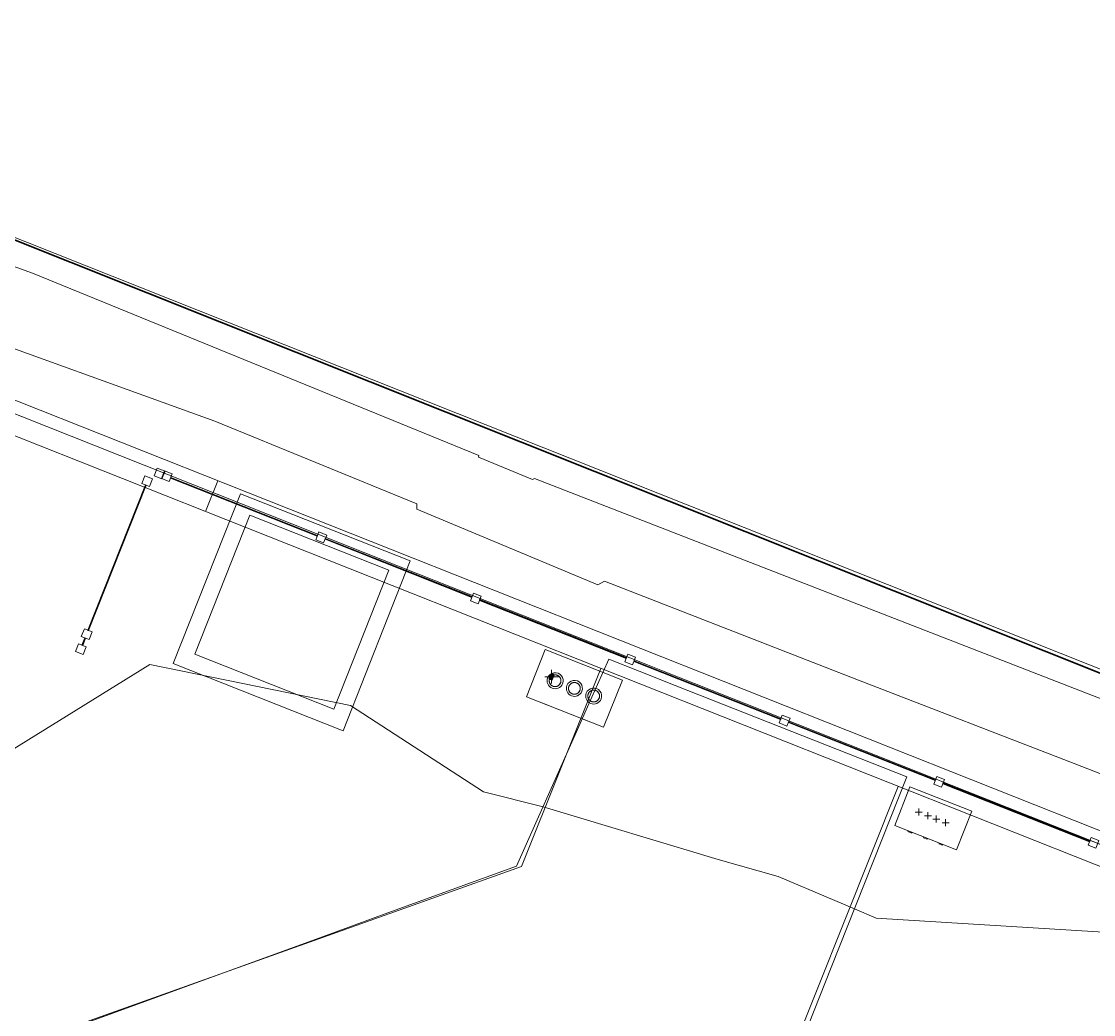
# Model space of a CAD drawing. Header units: metres. Extents: x -207 to 246, y -187 to 169.
# Drawn here: x -11.47 to -5.02, y 0.07 to 6.05 of the extents above; entities that cross this region are included whole.
import ezdxf

# ---------------------------------------------------------------- set-up
doc = ezdxf.new("R2010")
doc.units = ezdxf.units.M
for name, color, linetype, lineweight in [('A-GLAZ-CWMG', 7, 'Continuous', 9), ('C-TOPO', 7, 'Continuous', 9), ('C-TOPO-MAJR', 7, 'Continuous', 35), ('C-TOPO-MINR', 7, 'Continuous', 9), ('CERCO INTERIOR', 7, 'Continuous', 9), ('E-ELEC-EQPM', 7, 'Continuous', 9), ('E-POWR-CNTR', 7, 'Continuous', 9), ('P-SANR-FIXT', 7, 'Continuous', 9), ('solera', 7, 'Continuous', 35), ('VEREDAS', 7, 'Continuous', 9)]:
    doc.layers.add(name, color=color, linetype=linetype, lineweight=lineweight)
doc.layers.add('E-POWR-DROP', color=7, linetype='Continuous', lineweight=9, true_color=0x007f00)
doc.layers.add('PR10-ARQ-PL-001-Emplazamiento-C-1_dwg', color=7, linetype='Continuous', lineweight=9, true_color=0x767676)

# ---------------------------------------------------------------- blocks, each defined once
blk = doc.blocks.new('Circular Mullion - 5mm-2127248-PLANTA SUPERFICIES')
at = {"layer": 'A-GLAZ-CWMG'}
for p, q in [((-107.6478, -45.3968), (-107.9974, -46.2801)), ((-107.6455, -45.3977), (-107.9951, -46.281)), ((-107.9951, -46.281), (-107.6455, -45.3977)), ((-107.9927, -46.2819), (-107.6432, -45.3986)), ((-107.6455, -45.3977), (-107.6478, -45.3968)), ((-107.6432, -45.3986), (-107.6455, -45.3977)), ((-107.9974, -46.2801), (-107.9951, -46.281)), ((-107.9951, -46.281), (-107.9927, -46.2819))]:
    blk.add_line(p, q, dxfattribs=at)
blk = doc.blocks.new('Rectangular Mullion - 50 x 50 mm-2128568-PLANTA SUPERFICIES')
at = {"layer": 'A-GLAZ-CWMG'}
for p, q in [((0.025, 0.025), (-0.025, 0.025)), ((-0.025, 0.025), (-0.025, -0.025)), ((0.025, -0.025), (0.025, 0.025)), ((-0.025, -0.025), (0.025, -0.025))]:
    blk.add_line(p, q, dxfattribs=at)
blk = doc.blocks.new('Rectangular Mullion - 50 x 50 mm-2128569-PLANTA SUPERFICIES')
at = {"layer": 'A-GLAZ-CWMG'}
for p, q in [((-0.025, -0.025), (-0.025, 0.025)), ((-0.025, 0.025), (0.025, 0.025)), ((0.025, 0.025), (0.025, -0.025)), ((0.025, -0.025), (-0.025, -0.025))]:
    blk.add_line(p, q, dxfattribs=at)
blk = doc.blocks.new('Quad Corner Mullion - 50x50 mm-2128572-PLANTA SUPERFICIES')
at = {"layer": 'A-GLAZ-CWMG'}
for p, q in [((0.025, 0.025), (-0.025, 0.025)), ((-0.025, 0.025), (-0.025, -0.025)), ((0.025, -0.025), (0.025, 0.025)), ((-0.025, -0.025), (0.025, -0.025))]:
    blk.add_line(p, q, dxfattribs=at)
blk = doc.blocks.new('Quad Corner Mullion - 50x50 mm-2128573-PLANTA SUPERFICIES')
at = {"layer": 'A-GLAZ-CWMG'}
for p, q in [((-0.025, -0.025), (-0.025, 0.025)), ((-0.025, 0.025), (0.025, 0.025)), ((0.025, 0.025), (0.025, -0.025)), ((0.025, -0.025), (-0.025, -0.025))]:
    blk.add_line(p, q, dxfattribs=at)
blk = doc.blocks.new('Quad Corner Mullion - 50x50 mm-2128574-PLANTA SUPERFICIES')
at = {"layer": 'A-GLAZ-CWMG'}
for p, q in [((0.025, 0.025), (-0.025, 0.025)), ((-0.025, 0.025), (-0.025, -0.025)), ((0.025, -0.025), (0.025, 0.025)), ((-0.025, -0.025), (0.025, -0.025))]:
    blk.add_line(p, q, dxfattribs=at)
blk = doc.blocks.new('Quad Corner Mullion - 50x50 mm-2128575-PLANTA SUPERFICIES')
at = {"layer": 'A-GLAZ-CWMG'}
for p, q in [((-0.025, -0.025), (-0.025, 0.025)), ((-0.025, 0.025), (0.025, 0.025)), ((0.025, 0.025), (0.025, -0.025)), ((0.025, -0.025), (-0.025, -0.025))]:
    blk.add_line(p, q, dxfattribs=at)
blk = doc.blocks.new('Circular Mullion - 5mm-2137421-PLANTA SUPERFICIES')
at = {"layer": 'A-GLAZ-CWMG'}
for p, q in [((-71.7438, -63.4451), (-72.4604, -64.0551)), ((-71.7422, -63.447), (-71.7438, -63.4451)), ((-72.4587, -64.057), (-71.7422, -63.447)), ((-71.7422, -63.447), (-72.4587, -64.057)), ((-72.4571, -64.0589), (-71.7406, -63.4489)), ((-71.7406, -63.4489), (-71.7422, -63.447)), ((-72.4604, -64.0551), (-72.4587, -64.057)), ((-72.4587, -64.057), (-72.4571, -64.0589))]:
    blk.add_line(p, q, dxfattribs=at)
blk = doc.blocks.new('Circular Mullion - 5mm-2145052-PLANTA SUPERFICIES')
at = {"layer": 'A-GLAZ-CWMG'}
for p, q in [((-11.0894, 2.3403), (-11.1064, 2.2973)), ((-11.1041, 2.2964), (-11.0871, 2.3394)), ((-11.0871, 2.3394), (-11.1041, 2.2964)), ((-11.1018, 2.2955), (-11.0848, 2.3385)), ((-11.0871, 2.3394), (-11.0894, 2.3403)), ((-11.0848, 2.3385), (-11.0871, 2.3394)), ((-11.1064, 2.2973), (-11.1041, 2.2964)), ((-11.1041, 2.2964), (-11.1018, 2.2955))]:
    blk.add_line(p, q, dxfattribs=at)
blk = doc.blocks.new('M_Tablero con baliza - 300x500x800-2221858-PLANTA SUPERFICIES')
at = {"layer": 'E-ELEC-EQPM'}
for p, q in [((0.25, 0), (-0.25, 0)), ((-0.25, 0), (0.25, 0)), ((-0.25, 0), (-0.25, -0.3058)), ((-0.25, 0), (-0.25, -0.3058)), ((0.25, -0.3058), (0.25, 0)), ((0.25, 0), (0.25, -0.3058)), ((0.25, -0.3058), (-0.25, -0.3058)), ((-0.25, -0.3058), (0.25, -0.3058)), ((0.15, -0.3058), (-0.15, -0.3058)), ((-0.15, -0.3058), (0.15, -0.3058))]:
    blk.add_line(p, q, dxfattribs=at)
at = {"layer": 'E-ELEC-EQPM', "flags": 128}
for points in [[(-0.0896, -0.1529), (-0.0897, -0.1515), (-0.0898, -0.1501), (-0.0899, -0.1487), (-0.0901, -0.1473), (-0.0903, -0.1459), (-0.0907, -0.1445), (-0.091, -0.1431), (-0.0914, -0.1418), (-0.0919, -0.1404), (-0.0924, -0.1391), (-0.093, -0.1378), (-0.0936, -0.1366), (-0.0943, -0.1353), (-0.095, -0.1341), (-0.0958, -0.1329), (-0.0966, -0.1318), (-0.0975, -0.1307), (-0.0984, -0.1296), (-0.0994, -0.1285), (-0.1004, -0.1275), (-0.1014, -0.1266), (-0.1025, -0.1256), (-0.1036, -0.1248), (-0.1047, -0.1239), (-0.1059, -0.1231), (-0.1071, -0.1224), (-0.1083, -0.1217), (-0.1096, -0.1211), (-0.1109, -0.1205), (-0.1122, -0.1199), (-0.1135, -0.1194), (-0.1149, -0.119), (-0.1162, -0.1186), (-0.1176, -0.1183), (-0.119, -0.118), (-0.1204, -0.1178), (-0.1218, -0.1177), (-0.1232, -0.1176), (-0.1246, -0.1175), (-0.126, -0.1175), (-0.1274, -0.1176), (-0.1289, -0.1177), (-0.1303, -0.1179), (-0.1317, -0.1182), (-0.133, -0.1185), (-0.1344, -0.1188), (-0.1358, -0.1192), (-0.1371, -0.1197), (-0.1384, -0.1202), (-0.1397, -0.1207), (-0.141, -0.1213), (-0.1422, -0.122), (-0.1435, -0.1227), (-0.1446, -0.1235), (-0.1458, -0.1243), (-0.1469, -0.1252), (-0.148, -0.1261), (-0.1491, -0.127), (-0.1501, -0.128), (-0.1511, -0.129), (-0.152, -0.1301), (-0.1529, -0.1312), (-0.1537, -0.1323), (-0.1545, -0.1335), (-0.1553, -0.1347), (-0.156, -0.1359), (-0.1567, -0.1371), (-0.1573, -0.1384), (-0.1578, -0.1397), (-0.1583, -0.141), (-0.1588, -0.1424), (-0.1592, -0.1437), (-0.1595, -0.1451), (-0.1598, -0.1465), (-0.16, -0.1479), (-0.1602, -0.1493), (-0.1603, -0.1507), (-0.1604, -0.1521), (-0.1604, -0.1529)], [(0.0354, -0.1529), (0.0353, -0.1515), (0.0352, -0.1501), (0.0351, -0.1487), (0.0349, -0.1473), (0.0347, -0.1459), (0.0343, -0.1445), (0.034, -0.1431), (0.0336, -0.1418), (0.0331, -0.1404), (0.0326, -0.1391), (0.032, -0.1378), (0.0314, -0.1366), (0.0307, -0.1353), (0.03, -0.1341), (0.0292, -0.1329), (0.0284, -0.1318), (0.0275, -0.1307), (0.0266, -0.1296), (0.0256, -0.1285), (0.0246, -0.1275), (0.0236, -0.1266), (0.0225, -0.1256), (0.0214, -0.1248), (0.0203, -0.1239), (0.0191, -0.1231), (0.0179, -0.1224), (0.0167, -0.1217), (0.0154, -0.1211), (0.0141, -0.1205), (0.0128, -0.1199), (0.0115, -0.1194), (0.0101, -0.119), (0.0088, -0.1186), (0.0074, -0.1183), (0.006, -0.118), (0.0046, -0.1178), (0.0032, -0.1177), (0.0018, -0.1176), (0.0004, -0.1175), (-0.001, -0.1175), (-0.0024, -0.1176), (-0.0039, -0.1177), (-0.0053, -0.1179), (-0.0067, -0.1182), (-0.008, -0.1185), (-0.0094, -0.1188), (-0.0108, -0.1192), (-0.0121, -0.1197), (-0.0134, -0.1202), (-0.0147, -0.1207), (-0.016, -0.1213), (-0.0172, -0.122), (-0.0185, -0.1227), (-0.0196, -0.1235), (-0.0208, -0.1243), (-0.0219, -0.1252), (-0.023, -0.1261), (-0.0241, -0.127), (-0.0251, -0.128), (-0.0261, -0.129), (-0.027, -0.1301), (-0.0279, -0.1312), (-0.0287, -0.1323), (-0.0295, -0.1335), (-0.0303, -0.1347), (-0.031, -0.1359), (-0.0317, -0.1371), (-0.0323, -0.1384), (-0.0328, -0.1397), (-0.0333, -0.141), (-0.0338, -0.1424), (-0.0342, -0.1437), (-0.0345, -0.1451), (-0.0348, -0.1465), (-0.035, -0.1479), (-0.0352, -0.1493), (-0.0353, -0.1507), (-0.0354, -0.1521), (-0.0354, -0.1529)], [(0.1604, -0.1529), (0.1603, -0.1515), (0.1602, -0.1501), (0.1601, -0.1487), (0.1599, -0.1473), (0.1597, -0.1459), (0.1593, -0.1445), (0.159, -0.1431), (0.1586, -0.1418), (0.1581, -0.1404), (0.1576, -0.1391), (0.157, -0.1378), (0.1564, -0.1366), (0.1557, -0.1353), (0.155, -0.1341), (0.1542, -0.1329), (0.1534, -0.1318), (0.1525, -0.1307), (0.1516, -0.1296), (0.1506, -0.1285), (0.1496, -0.1275), (0.1486, -0.1266), (0.1475, -0.1256), (0.1464, -0.1248), (0.1453, -0.1239), (0.1441, -0.1231), (0.1429, -0.1224), (0.1417, -0.1217), (0.1404, -0.1211), (0.1391, -0.1205), (0.1378, -0.1199), (0.1365, -0.1194), (0.1351, -0.119), (0.1338, -0.1186), (0.1324, -0.1183), (0.131, -0.118), (0.1296, -0.1178), (0.1282, -0.1177), (0.1268, -0.1176), (0.1254, -0.1175), (0.124, -0.1175), (0.1226, -0.1176), (0.1211, -0.1177), (0.1197, -0.1179), (0.1183, -0.1182), (0.117, -0.1185), (0.1156, -0.1188), (0.1142, -0.1192), (0.1129, -0.1197), (0.1116, -0.1202), (0.1103, -0.1207), (0.109, -0.1213), (0.1078, -0.122), (0.1065, -0.1227), (0.1054, -0.1235), (0.1042, -0.1243), (0.1031, -0.1252), (0.102, -0.1261), (0.1009, -0.127), (0.0999, -0.128), (0.0989, -0.129), (0.098, -0.1301), (0.0971, -0.1312), (0.0963, -0.1323), (0.0955, -0.1335), (0.0947, -0.1347), (0.094, -0.1359), (0.0933, -0.1371), (0.0927, -0.1384), (0.0922, -0.1397), (0.0917, -0.141), (0.0912, -0.1424), (0.0908, -0.1437), (0.0905, -0.1451), (0.0902, -0.1465), (0.09, -0.1479), (0.0898, -0.1493), (0.0897, -0.1507), (0.0896, -0.1521), (0.0896, -0.1529)], [(-0.1604, -0.1529), (-0.1603, -0.1543), (-0.1602, -0.1557), (-0.1601, -0.1571), (-0.1599, -0.1585), (-0.1597, -0.1599), (-0.1593, -0.1613), (-0.159, -0.1627), (-0.1586, -0.164), (-0.1581, -0.1653), (-0.1576, -0.1667), (-0.157, -0.1679), (-0.1564, -0.1692), (-0.1557, -0.1705), (-0.155, -0.1717), (-0.1542, -0.1729), (-0.1534, -0.174), (-0.1525, -0.1751), (-0.1516, -0.1762), (-0.1506, -0.1772), (-0.1496, -0.1783), (-0.1486, -0.1792), (-0.1475, -0.1801), (-0.1464, -0.181), (-0.1453, -0.1819), (-0.1441, -0.1826), (-0.1429, -0.1834), (-0.1417, -0.1841), (-0.1404, -0.1847), (-0.1391, -0.1853), (-0.1378, -0.1858), (-0.1365, -0.1863), (-0.1351, -0.1868), (-0.1338, -0.1871), (-0.1324, -0.1875), (-0.131, -0.1877), (-0.1296, -0.1879), (-0.1282, -0.1881), (-0.1268, -0.1882), (-0.1254, -0.1882), (-0.124, -0.1882), (-0.1226, -0.1882), (-0.1211, -0.188), (-0.1197, -0.1879), (-0.1183, -0.1876), (-0.117, -0.1873), (-0.1156, -0.187), (-0.1142, -0.1866), (-0.1129, -0.1861), (-0.1116, -0.1856), (-0.1103, -0.185), (-0.109, -0.1844), (-0.1078, -0.1838), (-0.1065, -0.183), (-0.1054, -0.1823), (-0.1042, -0.1815), (-0.1031, -0.1806), (-0.102, -0.1797), (-0.1009, -0.1788), (-0.0999, -0.1778), (-0.0989, -0.1768), (-0.098, -0.1757), (-0.0971, -0.1746), (-0.0963, -0.1735), (-0.0955, -0.1723), (-0.0947, -0.1711), (-0.094, -0.1699), (-0.0933, -0.1686), (-0.0927, -0.1674), (-0.0922, -0.1661), (-0.0917, -0.1647), (-0.0912, -0.1634), (-0.0908, -0.162), (-0.0905, -0.1607), (-0.0902, -0.1593), (-0.09, -0.1579), (-0.0898, -0.1565), (-0.0897, -0.1551), (-0.0896, -0.1537), (-0.0896, -0.1529)], [(-0.0354, -0.1529), (-0.0353, -0.1543), (-0.0352, -0.1557), (-0.0351, -0.1571), (-0.0349, -0.1585), (-0.0347, -0.1599), (-0.0343, -0.1613), (-0.034, -0.1627), (-0.0336, -0.164), (-0.0331, -0.1653), (-0.0326, -0.1667), (-0.032, -0.1679), (-0.0314, -0.1692), (-0.0307, -0.1705), (-0.03, -0.1717), (-0.0292, -0.1729), (-0.0284, -0.174), (-0.0275, -0.1751), (-0.0266, -0.1762), (-0.0256, -0.1772), (-0.0246, -0.1783), (-0.0236, -0.1792), (-0.0225, -0.1801), (-0.0214, -0.181), (-0.0203, -0.1819), (-0.0191, -0.1826), (-0.0179, -0.1834), (-0.0167, -0.1841), (-0.0154, -0.1847), (-0.0141, -0.1853), (-0.0128, -0.1858), (-0.0115, -0.1863), (-0.0101, -0.1868), (-0.0088, -0.1871), (-0.0074, -0.1875), (-0.006, -0.1877), (-0.0046, -0.1879), (-0.0032, -0.1881), (-0.0018, -0.1882), (-0.0004, -0.1882), (0.001, -0.1882), (0.0024, -0.1882), (0.0039, -0.188), (0.0053, -0.1879), (0.0067, -0.1876), (0.008, -0.1873), (0.0094, -0.187), (0.0108, -0.1866), (0.0121, -0.1861), (0.0134, -0.1856), (0.0147, -0.185), (0.016, -0.1844), (0.0172, -0.1838), (0.0185, -0.183), (0.0196, -0.1823), (0.0208, -0.1815), (0.0219, -0.1806), (0.023, -0.1797), (0.0241, -0.1788), (0.0251, -0.1778), (0.0261, -0.1768), (0.027, -0.1757), (0.0279, -0.1746), (0.0287, -0.1735), (0.0295, -0.1723), (0.0303, -0.1711), (0.031, -0.1699), (0.0317, -0.1686), (0.0323, -0.1674), (0.0328, -0.1661), (0.0333, -0.1647), (0.0338, -0.1634), (0.0342, -0.162), (0.0345, -0.1607), (0.0348, -0.1593), (0.035, -0.1579), (0.0352, -0.1565), (0.0353, -0.1551), (0.0354, -0.1537), (0.0354, -0.1529)], [(0.0896, -0.1529), (0.0897, -0.1543), (0.0898, -0.1557), (0.0899, -0.1571), (0.0901, -0.1585), (0.0903, -0.1599), (0.0907, -0.1613), (0.091, -0.1627), (0.0914, -0.164), (0.0919, -0.1653), (0.0924, -0.1667), (0.093, -0.1679), (0.0936, -0.1692), (0.0943, -0.1705), (0.095, -0.1717), (0.0958, -0.1729), (0.0966, -0.174), (0.0975, -0.1751), (0.0984, -0.1762), (0.0994, -0.1772), (0.1004, -0.1783), (0.1014, -0.1792), (0.1025, -0.1801), (0.1036, -0.181), (0.1047, -0.1819), (0.1059, -0.1826), (0.1071, -0.1834), (0.1083, -0.1841), (0.1096, -0.1847), (0.1109, -0.1853), (0.1122, -0.1858), (0.1135, -0.1863), (0.1149, -0.1868), (0.1162, -0.1871), (0.1176, -0.1875), (0.119, -0.1877), (0.1204, -0.1879), (0.1218, -0.1881), (0.1232, -0.1882), (0.1246, -0.1882), (0.126, -0.1882), (0.1274, -0.1882), (0.1289, -0.188), (0.1303, -0.1879), (0.1317, -0.1876), (0.133, -0.1873), (0.1344, -0.187), (0.1358, -0.1866), (0.1371, -0.1861), (0.1384, -0.1856), (0.1397, -0.185), (0.141, -0.1844), (0.1422, -0.1838), (0.1435, -0.183), (0.1446, -0.1823), (0.1458, -0.1815), (0.1469, -0.1806), (0.148, -0.1797), (0.1491, -0.1788), (0.1501, -0.1778), (0.1511, -0.1768), (0.152, -0.1757), (0.1529, -0.1746), (0.1537, -0.1735), (0.1545, -0.1723), (0.1553, -0.1711), (0.156, -0.1699), (0.1567, -0.1686), (0.1573, -0.1674), (0.1578, -0.1661), (0.1583, -0.1647), (0.1588, -0.1634), (0.1592, -0.162), (0.1595, -0.1607), (0.1598, -0.1593), (0.16, -0.1579), (0.1602, -0.1565), (0.1603, -0.1551), (0.1604, -0.1537), (0.1604, -0.1529)]]:
    blk.add_lwpolyline(points, dxfattribs=at)
at = {"layer": 'E-ELEC-EQPM'}
for centre, radius, start, end in [((-0.125, -0.1529), 0.0482, 360, 180), ((-0.125, -0.1529), 0.0482, 360, 180), ((-0.125, -0.1529), 0.0354, 360, 180), ((0, -0.1529), 0.0482, 360, 180), ((0, -0.1529), 0.0482, 360, 180), ((0, -0.1529), 0.0354, 360, 180), ((0.125, -0.1529), 0.0482, 360, 180), ((0.125, -0.1529), 0.0482, 360, 180), ((0.125, -0.1529), 0.0354, 360, 180), ((-0.125, -0.1529), 0.0482, 180, 360), ((-0.125, -0.1529), 0.0482, 180, 360), ((-0.125, -0.1529), 0.0354, 180, 360), ((0, -0.1529), 0.0482, 180, 360), ((0, -0.1529), 0.0482, 180, 360), ((0, -0.1529), 0.0354, 180, 360), ((0.125, -0.1529), 0.0482, 180, 360), ((0.125, -0.1529), 0.0482, 180, 360), ((0.125, -0.1529), 0.0354, 180, 360)]:
    blk.add_arc(centre, radius, start, end, dxfattribs=at)
blk = doc.blocks.new('M_Tablero con botones - 250x400x500-2223735-PLANTA SUPERFICIES')
at = {"layer": 'E-ELEC-EQPM'}
for p, q in [((0.2, 0), (-0.2, 0)), ((-0.2, 0), (0.2, 0)), ((-0.2, 0), (-0.2, -0.25)), ((-0.2, 0), (-0.2, -0.25)), ((0.2, -0.25), (0.2, 0)), ((0.2, 0), (0.2, -0.25)), ((0.2, -0.25), (-0.2, -0.25)), ((-0.2, -0.25), (0.2, -0.25)), ((-0.112, -0.25), (-0.112, -0.255)), ((-0.088, -0.25), (-0.112, -0.25)), ((-0.088, -0.25), (-0.112, -0.25)), ((-0.112, -0.25), (-0.112, -0.255)), ((-0.088, -0.25), (-0.112, -0.25)), ((-0.088, -0.25), (-0.112, -0.25)), ((-0.112, -0.255), (-0.088, -0.255)), ((-0.112, -0.255), (-0.088, -0.255)), ((-0.112, -0.255), (-0.088, -0.255)), ((-0.112, -0.255), (-0.088, -0.255)), ((-0.088, -0.255), (-0.088, -0.25)), ((-0.088, -0.255), (-0.088, -0.25)), ((-0.012, -0.25), (-0.012, -0.255)), ((0.012, -0.25), (-0.012, -0.25)), ((0.012, -0.25), (-0.012, -0.25)), ((-0.012, -0.25), (-0.012, -0.255)), ((0.012, -0.25), (-0.012, -0.25)), ((0.012, -0.25), (-0.012, -0.25)), ((-0.012, -0.255), (0.012, -0.255)), ((-0.012, -0.255), (0.012, -0.255)), ((-0.012, -0.255), (0.012, -0.255)), ((-0.012, -0.255), (0.012, -0.255)), ((0.012, -0.255), (0.012, -0.25)), ((0.012, -0.255), (0.012, -0.25)), ((0.088, -0.25), (0.088, -0.255)), ((0.112, -0.25), (0.088, -0.25)), ((0.112, -0.25), (0.088, -0.25)), ((0.088, -0.25), (0.088, -0.255)), ((0.112, -0.25), (0.088, -0.25)), ((0.112, -0.25), (0.088, -0.25)), ((0.088, -0.255), (0.112, -0.255)), ((0.088, -0.255), (0.112, -0.255)), ((0.088, -0.255), (0.112, -0.255)), ((0.088, -0.255), (0.112, -0.255)), ((0.112, -0.255), (0.112, -0.25)), ((0.112, -0.255), (0.112, -0.25))]:
    blk.add_line(p, q, dxfattribs=at)
blk = doc.blocks.new('YADRAN_LASQUEMAS_ARQ_MO_002_TERRAZAS_rvt-1-PLANTA SUPERFICIES')
at = {"layer": 'E-POWR-DROP'}
blk.add_hatch(color=256, dxfattribs=at).paths.add_polyline_path([(-8.2732, 2.0857), (-8.2598, 2.1181), (-8.2679, 2.1262), (-8.2847, 2.1284), (-8.2981, 2.096), (-8.29, 2.0879)])
at = {"layer": 'E-POWR-CNTR'}
for p, q in [((-8.279, 2.0661), (-8.279, 2.1481)), ((-8.32, 2.1071), (-8.238, 2.1071)), ((-6.0899, 1.2917), (-6.0479, 1.2917)), ((-6.0689, 1.2707), (-6.0689, 1.3127)), ((-6.0343, 1.2697), (-5.9923, 1.2697)), ((-6.0133, 1.2487), (-6.0133, 1.2907)), ((-5.984, 1.2497), (-5.942, 1.2497)), ((-5.963, 1.2287), (-5.963, 1.2707)), ((-5.9284, 1.2277), (-5.8864, 1.2277)), ((-5.9074, 1.2067), (-5.9074, 1.2487))]:
    blk.add_line(p, q, dxfattribs=at)
at = {"layer": 'A-GLAZ-CWMG', "lineweight": 9, "extrusion": (0, 0, -1)}
for name, p, rotation in [('Quad Corner Mullion - 50x50 mm-2128572-PLANTA SUPERFICIES', (10.6388, 3.3313), 21.59000000000054), ('Quad Corner Mullion - 50x50 mm-2128573-PLANTA SUPERFICIES', (10.6388, 3.3313), 21.59000000000054), ('Rectangular Mullion - 50 x 50 mm-2128568-PLANTA SUPERFICIES', (10.5953, 3.3141), 21.59000000000054), ('Rectangular Mullion - 50 x 50 mm-2128569-PLANTA SUPERFICIES', (10.5953, 3.3141), 21.59000000000054), ('Rectangular Mullion - 50 x 50 mm-2128568-PLANTA SUPERFICIES', (9.6655, 2.9461), 21.59000000000054), ('Rectangular Mullion - 50 x 50 mm-2128569-PLANTA SUPERFICIES', (9.6655, 2.9461), 21.59000000000054), ('Rectangular Mullion - 50 x 50 mm-2128568-PLANTA SUPERFICIES', (8.7356, 2.5782), 21.59000000000054), ('Rectangular Mullion - 50 x 50 mm-2128569-PLANTA SUPERFICIES', (8.7356, 2.5782), 21.59000000000054), ('Rectangular Mullion - 50 x 50 mm-2128568-PLANTA SUPERFICIES', (11.0779, 2.3627), 291.5900000000004), ('Rectangular Mullion - 50 x 50 mm-2128569-PLANTA SUPERFICIES', (11.0779, 2.3627), 291.5900000000004), ('Quad Corner Mullion - 50x50 mm-2128572-PLANTA SUPERFICIES', (11.1133, 2.2732), 291.5900000000004), ('Quad Corner Mullion - 50x50 mm-2128573-PLANTA SUPERFICIES', (11.1133, 2.2732), 291.5900000000004), ('Rectangular Mullion - 50 x 50 mm-2128568-PLANTA SUPERFICIES', (7.8058, 2.2102), 21.59000000000054), ('Rectangular Mullion - 50 x 50 mm-2128569-PLANTA SUPERFICIES', (7.8058, 2.2102), 21.59000000000054), ('Rectangular Mullion - 50 x 50 mm-2128568-PLANTA SUPERFICIES', (6.876, 1.8423), 21.59000000000054), ('Rectangular Mullion - 50 x 50 mm-2128569-PLANTA SUPERFICIES', (6.876, 1.8423), 21.59000000000054), ('Rectangular Mullion - 50 x 50 mm-2128568-PLANTA SUPERFICIES', (5.9461, 1.4743), 21.59000000000054), ('Rectangular Mullion - 50 x 50 mm-2128569-PLANTA SUPERFICIES', (5.9461, 1.4743), 21.59000000000054), ('Rectangular Mullion - 50 x 50 mm-2128568-PLANTA SUPERFICIES', (5.0163, 1.1063), 21.59000000000054), ('Rectangular Mullion - 50 x 50 mm-2128569-PLANTA SUPERFICIES', (5.0163, 1.1063), 21.59000000000054)]:
    blk.add_blockref(name, p, dxfattribs=dict(at, rotation=rotation))
at = {"layer": 'A-GLAZ-CWMG', "lineweight": 9}
for name, p, rotation in [('Quad Corner Mullion - 50x50 mm-2128574-PLANTA SUPERFICIES', (-10.7132, 3.2842), 68.40999999999958), ('Quad Corner Mullion - 50x50 mm-2128575-PLANTA SUPERFICIES', (-10.7132, 3.2842), 68.40999999999958), ('Circular Mullion - 5mm-2127248-PLANTA SUPERFICIES', (-55.9698, 110.9504), 89.99999999999942), ('Circular Mullion - 5mm-2127248-PLANTA SUPERFICIES', (-55.9698, 110.9504), 89.99999999999942), ('Circular Mullion - 5mm-2127248-PLANTA SUPERFICIES', (-55.9698, 110.9504), 89.99999999999942), ('Circular Mullion - 5mm-2127248-PLANTA SUPERFICIES', (-55.9698, 110.9504), 89.99999999999942), ('Circular Mullion - 5mm-2137421-PLANTA SUPERFICIES', (22.8356, 92.9623), 28.0000000000007), ('Circular Mullion - 5mm-2137421-PLANTA SUPERFICIES', (22.8356, 92.9623), 28.0000000000007), ('Circular Mullion - 5mm-2137421-PLANTA SUPERFICIES', (22.8356, 92.9623), 28.00000000000068), ('Circular Mullion - 5mm-2137421-PLANTA SUPERFICIES', (22.8356, 92.9623), 28.00000000000068), ('Circular Mullion - 5mm-2127248-PLANTA SUPERFICIES', (-55.0399, 110.5824), 89.99999999999942), ('Circular Mullion - 5mm-2127248-PLANTA SUPERFICIES', (-55.0399, 110.5824), 89.99999999999942), ('Circular Mullion - 5mm-2127248-PLANTA SUPERFICIES', (-55.0399, 110.5824), 89.99999999999942), ('Circular Mullion - 5mm-2127248-PLANTA SUPERFICIES', (-55.0399, 110.5824), 89.99999999999945), ('Circular Mullion - 5mm-2127248-PLANTA SUPERFICIES', (-54.1101, 110.2145), 89.99999999999942), ('Circular Mullion - 5mm-2127248-PLANTA SUPERFICIES', (-54.1101, 110.2145), 89.99999999999942), ('Circular Mullion - 5mm-2127248-PLANTA SUPERFICIES', (-54.1101, 110.2145), 89.99999999999942), ('Circular Mullion - 5mm-2127248-PLANTA SUPERFICIES', (-54.1101, 110.2145), 89.99999999999942), ('Circular Mullion - 5mm-2127248-PLANTA SUPERFICIES', (-53.1802, 109.8465), 89.99999999999945), ('Circular Mullion - 5mm-2127248-PLANTA SUPERFICIES', (-53.1802, 109.8465), 89.99999999999945), ('Circular Mullion - 5mm-2127248-PLANTA SUPERFICIES', (-53.1802, 109.8465), 89.99999999999945), ('Circular Mullion - 5mm-2127248-PLANTA SUPERFICIES', (-53.1802, 109.8465), 89.99999999999945), ('Circular Mullion - 5mm-2127248-PLANTA SUPERFICIES', (-52.2504, 109.4786), 89.99999999999942), ('Circular Mullion - 5mm-2127248-PLANTA SUPERFICIES', (-52.2504, 109.4786), 89.99999999999942), ('Circular Mullion - 5mm-2127248-PLANTA SUPERFICIES', (-52.2504, 109.4786), 89.99999999999942), ('Circular Mullion - 5mm-2127248-PLANTA SUPERFICIES', (-52.2504, 109.4786), 89.99999999999942), ('Circular Mullion - 5mm-2127248-PLANTA SUPERFICIES', (-51.3205, 109.1106), 89.99999999999942), ('Circular Mullion - 5mm-2127248-PLANTA SUPERFICIES', (-51.3205, 109.1106), 89.99999999999942), ('Circular Mullion - 5mm-2127248-PLANTA SUPERFICIES', (-51.3205, 109.1106), 89.99999999999942), ('Circular Mullion - 5mm-2127248-PLANTA SUPERFICIES', (-51.3205, 109.1106), 89.99999999999946)]:
    blk.add_blockref(name, p, dxfattribs=dict(at, rotation=rotation))
blk.add_blockref('Circular Mullion - 5mm-2145052-PLANTA SUPERFICIES', (0, 0), dxfattribs=at)
blk.add_blockref('Circular Mullion - 5mm-2145052-PLANTA SUPERFICIES', (0, 0), dxfattribs=at)
blk.add_blockref('Circular Mullion - 5mm-2145052-PLANTA SUPERFICIES', (0, 0), dxfattribs=at)
blk.add_blockref('Circular Mullion - 5mm-2145052-PLANTA SUPERFICIES', (0, 0), dxfattribs=at)
at = {"layer": 'E-ELEC-EQPM', "lineweight": 9, "rotation": 338.4099999999997}
for name, p in [('M_Tablero con baliza - 300x500x800-2221858-PLANTA SUPERFICIES', (-8.0855, 2.1789)), ('M_Tablero con botones - 250x400x500-2223735-PLANTA SUPERFICIES', (-5.9356, 1.3699))]:
    blk.add_blockref(name, p, dxfattribs=at)
blk = doc.blocks.new('PR10-ARQ-PL-001-Emplazamiento-C-1_dwg_M_Camara Rectangular - 1_10 x 1_10 x 1_00 x 0_01-358381-PLANTA EMPLAZAMIENTO-674644-PLANTA SUPERFICIES')
at = {"layer": 'P-SANR-FIXT', "flags": 128}
for points in [[(0.55, 0.55), (-0.55, 0.55), (-0.55, -0.55), (0.55, -0.55), (0.55, 0.55), (0.55, -0.55), (-0.55, -0.55), (-0.55, 0.55)], [(0.45, 0.45), (-0.45, 0.45), (-0.45, -0.45), (0.45, -0.45), (0.45, 0.45), (0.45, -0.45), (-0.45, -0.45), (-0.45, 0.45)]]:
    blk.add_lwpolyline(points, close=True, dxfattribs=at)
blk = doc.blocks.new('PR10-ARQ-PL-001-Emplazamiento-C-1_dwg-674643-PLANTA SUPERFICIES')
at = {"layer": 'C-TOPO', "flags": 128}
for points in [[(3.0149, -6.554), (3.0538, -5.8378), (2.9999, -4.9943), (2.847, -4.163), (2.5971, -3.3555), (2.2539, -2.5831), (1.822, -1.8565), (1.3074, -1.1859), (0.9507, -0.8198), (0.7175, -0.5806), (0.0603, -0.049), (-0.655, 0.4014), (-1.6301, 0.7909), (-2.3061, 1.0608), (-2.9981, 1.3372), (-7.803, 3.2562), (-22.5754, 9.156)], [(-22.5754, 9.156), (-7.803, 3.2562), (-2.9981, 1.3372), (-2.3061, 1.0608), (-1.6301, 0.7909), (-0.655, 0.4014), (0.0603, -0.049), (0.7175, -0.5806), (0.9507, -0.8198), (1.3074, -1.1859), (1.822, -1.8565), (2.2539, -2.5831), (2.5971, -3.3555), (2.847, -4.163), (2.9999, -4.9943), (3.0538, -5.8378), (3.0149, -6.554)], [(-5.944, -30.1085), (-2.2967, -20.7935), (2.6821, -7.8875), (2.9084, -6.6185), (2.668, -4.4125), (2.0583, -2.7575), (0.8638, -1.0195), (-1.6695, 0.8375), (-22.17, 8.9905), (-26.339, 10.6485), (-28.7623, 11.4115), (-30.7181, 11.4675), (-32.7573, 10.9045), (-34.0066, 10.2395), (-34.5882, 9.8705), (-35.702, 9.0345), (-36.6972, 7.7215), (-37.6353, 5.4905), (-38.5222, 3.3725), (-63.7955, -60.7665)], [(-16.9873, 5.8623), (-15.0585, 5.0971), (-12.1876, 3.9582), (-12.0617, 3.9082), (-9.4033, 2.8536), (-7.7007, 2.1782), (-7.6222, 2.147), (-5.6705, 1.3728), (-3.7807, 0.6231)], [(-3.7807, 0.6231), (-5.6705, 1.3728), (-7.6222, 2.147), (-7.7007, 2.1782), (-9.4033, 2.8536), (-12.0617, 3.9082), (-12.1876, 3.9582), (-15.0585, 5.0971), (-16.9873, 5.8623)], [(-13.279, -0.777), (-9.6584, 0.5408), (-9.2647, 0.6841), (-8.4896, 0.9662), (-8.1148, 1.808), (-8.0708, 1.9069), (-7.9347, 2.2125), (-7.7523, 2.1404), (-7.6758, 2.1101), (-7.6018, 2.0809), (-6.1405, 1.5031), (-6.5953, 0.3567), (-6.7325, 0.0109)], [(-13.279, -0.777), (-9.6584, 0.5408), (-9.2647, 0.6841), (-8.4896, 0.9662), (-8.1148, 1.808), (-8.0708, 1.9069), (-7.9347, 2.2125), (-7.7523, 2.1404), (-7.6758, 2.1101), (-7.6018, 2.0809), (-6.1405, 1.5031), (-6.5953, 0.3567), (-6.7325, 0.0109)]]:
    blk.add_lwpolyline(points, dxfattribs=at)
at = {"layer": 'C-TOPO-MAJR', "color": 1, "lineweight": 9, "true_color": 0xff0000, "flags": 128}
blk.add_lwpolyline([(-19.713, 7.7235), (-16.1745, 6.373), (-15.8918, 6.2596), (-15.4753, 6.0758), (-15.4412, 6.0853), (-12.3612, 4.9049), (-11.8545, 4.7009), (-11.8409, 4.7014), (-11.8334, 4.6927), (-11.4045, 4.5376), (-8.7179, 3.4391), (-8.7182, 3.4299), (-8.3941, 3.2944), (-8.3821, 3.3008), (-4.8064, 1.9092)], dxfattribs=at)
at = {"layer": 'C-TOPO-MINR', "color": 9, "true_color": 0xc0c0c0, "flags": 128}
for points in [[(-16.5293, 6.037), (-15.211, 5.4552), (-15.1031, 5.4852), (-14.0023, 5.0633), (-12.0453, 4.2755), (-11.9928, 4.2775), (-11.964, 4.2441), (-10.3073, 3.6449), (-9.0901, 3.1472), (-9.0911, 3.1163), (-7.9999, 2.6599), (-7.9596, 2.6814), (-6.4319, 2.0869), (-5.1322, 1.5847), (-3.9765, 1.1334)], [(-4.5971, 0.5458), (-6.3257, 0.6529), (-6.4558, 0.7083), (-6.9145, 0.9035), (-7.2754, 1.0063), (-8.3306, 1.3233), (-8.6889, 1.4128), (-9.4897, 1.9345), (-10.6983, 2.1815), (-12.8585, 0.8414), (-12.9048, 0.8468), (-13.7039, 0.6255), (-17.9365, 4.005)]]:
    blk.add_lwpolyline(points, dxfattribs=at)
at = {"layer": 'CERCO INTERIOR'}
blk.add_line((-10.3617, 3.1012), (-10.2881, 3.2874), dxfattribs=at)
at = {"layer": 'CERCO INTERIOR', "flags": 128}
for points in [[(-26.8741, -80.1294), (-28.514, -82.005), (-30.8001, -83.2053), (-33.4752, -83.4056), (-60.3697, -72.8347), (-62.4829, -71.5802), (-63.9697, -69.4823), (-64.498, -67.058), (-63.9585, -64.4298), (-36.3095, 6.0376), (-35.1236, 8.298), (-33.1334, 9.8905), (-30.636, 10.5944), (-28.0565, 10.3374), (-2.0459, 0.0167), (-0.0433, -1.295), (1.477, -3.3782), (1.9717, -5.8104), (1.4969, -8.3035), (0.5782, -10.6383), (-26.9308, -80.2728)], [(-33.402, -83.2195), (-60.2815, -72.6544), (-62.3443, -71.4299), (-63.7829, -69.3999), (-64.2936, -67.0568), (-63.766, -64.4868), (-36.1273, 5.9543), (-34.9659, 8.168), (-33.0401, 9.709), (-30.6181, 10.3917), (-28.1043, 10.1412), (-2.1386, -0.1617), (-0.1834, -1.4423), (1.2897, -3.4609), (1.7679, -5.8117), (1.3039, -8.2477), (0.3921, -10.565)]]:
    blk.add_lwpolyline(points, dxfattribs=at)
at = {"layer": 'solera'}
blk.add_line((-0.655, 0.4014), (-27.8341, 11.2562), dxfattribs=at)
at = {"layer": 'VEREDAS', "flags": 128}
for points in [[(-7.9827, 2.1572), (-8.4593, 0.9637), (-13.3214, -0.7695), (-19.7487, -16.964), (-20.3436, -16.7279), (-20.905, -18.1424), (-20.5866, -19.0752), (-26.7355, -34.5679)], [(-6.1916, 1.4465), (-7.0018, -0.5821), (-11.7745, -2.3317), (-24.8593, -35.3004)]]:
    blk.add_lwpolyline(points, dxfattribs=at)
at = {"rotation": 68.4218004970999}
blk.add_blockref('PR10-ARQ-PL-001-Emplazamiento-C-1_dwg_M_Camara Rectangular - 1_10 x 1_10 x 1_00 x 0_01-358381-PLANTA EMPLAZAMIENTO-674644-PLANTA SUPERFICIES', (-9.8433, 2.4949), dxfattribs=at)
blk = doc.blocks.new('M_Camara Rectangular - 1_10 x 1_10 x 1_00 x 0_01-358381-PLANTA SUPERFICIES')
at = {"layer": 'P-SANR-FIXT'}
for p, q in [((0.55, 0.55), (-0.55, 0.55)), ((-0.55, 0.55), (-0.55, -0.55)), ((-0.55, -0.55), (-0.55, 0.55)), ((-0.55, 0.55), (0.55, 0.55)), ((0.55, -0.55), (0.55, 0.55)), ((0.55, 0.55), (0.55, -0.55)), ((0.45, 0.45), (-0.45, 0.45)), ((-0.45, 0.45), (-0.45, -0.45)), ((-0.45, -0.45), (-0.45, 0.45)), ((-0.45, 0.45), (0.45, 0.45)), ((0.45, -0.45), (0.45, 0.45)), ((0.45, 0.45), (0.45, -0.45)), ((-0.45, -0.45), (0.45, -0.45)), ((0.45, -0.45), (-0.45, -0.45)), ((-0.55, -0.55), (0.55, -0.55)), ((0.55, -0.55), (-0.55, -0.55))]:
    blk.add_line(p, q, dxfattribs=at)

msp = doc.modelspace()

# ---------------------------------------------------------------- linework, layer by layer
at = {"layer": 'C-TOPO'}
for p, q in [((-7.803, 3.2562), (-22.5754, 9.156)), ((-22.5754, 9.156), (-7.803, 3.2562)), ((-1.6695, 0.8375), (-22.17, 8.9905)), ((-12.0617, 3.9082), (-9.4033, 2.8536)), ((-9.4033, 2.8536), (-12.0617, 3.9082)), ((-2.9981, 1.3372), (-7.803, 3.2562)), ((-7.803, 3.2562), (-2.9981, 1.3372)), ((-9.4033, 2.8536), (-7.7007, 2.1782)), ((-7.7007, 2.1782), (-9.4033, 2.8536)), ((-8.0708, 1.9069), (-7.9347, 2.2125)), ((-7.9347, 2.2125), (-8.0708, 1.9069)), ((-7.9347, 2.2125), (-7.7523, 2.1404)), ((-7.7523, 2.1404), (-7.9347, 2.2125)), ((-7.7523, 2.1404), (-7.6758, 2.1101)), ((-7.6758, 2.1101), (-7.7523, 2.1404)), ((-7.7007, 2.1782), (-7.6222, 2.147)), ((-7.6222, 2.147), (-7.7007, 2.1782)), ((-7.6222, 2.147), (-5.6705, 1.3728)), ((-5.6705, 1.3728), (-7.6222, 2.147)), ((-7.6758, 2.1101), (-7.6018, 2.0809)), ((-7.6018, 2.0809), (-7.6758, 2.1101)), ((-7.6018, 2.0809), (-6.1405, 1.5031)), ((-6.1405, 1.5031), (-7.6018, 2.0809)), ((-8.1148, 1.808), (-8.0708, 1.9069)), ((-8.0708, 1.9069), (-8.1148, 1.808)), ((-8.4896, 0.9662), (-8.1148, 1.808)), ((-8.1148, 1.808), (-8.4896, 0.9662)), ((-6.1405, 1.5031), (-6.5953, 0.3567)), ((-6.5953, 0.3567), (-6.1405, 1.5031)), ((-5.6705, 1.3728), (-3.7807, 0.6231)), ((-3.7807, 0.6231), (-5.6705, 1.3728)), ((-9.2647, 0.6841), (-8.4896, 0.9662)), ((-8.4896, 0.9662), (-9.2647, 0.6841)), ((-9.6584, 0.5408), (-9.2647, 0.6841)), ((-9.2647, 0.6841), (-9.6584, 0.5408)), ((-13.279, -0.777), (-9.6584, 0.5408)), ((-9.6584, 0.5408), (-13.279, -0.777)), ((-6.5953, 0.3567), (-6.7325, 0.0109)), ((-6.7325, 0.0109), (-6.5953, 0.3567))]:
    msp.add_line(p, q, dxfattribs=at)
at = {"layer": 'C-TOPO-MAJR', "color": 1, "lineweight": 9, "true_color": 0xff0000, "flags": 128}
msp.add_lwpolyline([(-19.713, 7.7235), (-16.1745, 6.373), (-15.8918, 6.2596), (-15.4753, 6.0758), (-15.4412, 6.0853), (-12.3612, 4.9049), (-11.8545, 4.7009), (-11.8409, 4.7014), (-11.8334, 4.6927), (-11.4045, 4.5376), (-8.7179, 3.4391), (-8.7182, 3.4299), (-8.3941, 3.2944), (-8.3821, 3.3008), (-4.8064, 1.9092)], dxfattribs=at)
at = {"layer": 'C-TOPO-MINR', "color": 9, "true_color": 0xc0c0c0, "flags": 128}
for points in [[(-16.5293, 6.037), (-15.211, 5.4552), (-15.1031, 5.4852), (-14.0023, 5.0633), (-12.0453, 4.2755), (-11.9928, 4.2775), (-11.964, 4.2441), (-10.3073, 3.6449), (-9.0901, 3.1472), (-9.0911, 3.1163), (-7.9999, 2.6599), (-7.9596, 2.6814), (-6.4319, 2.0869), (-5.1322, 1.5847), (-3.9765, 1.1334)], [(-17.9365, 4.005), (-13.7039, 0.6255), (-12.9048, 0.8468), (-12.8585, 0.8414), (-10.6983, 2.1815), (-9.4897, 1.9345), (-8.6889, 1.4128), (-8.3306, 1.3233)], [(-8.3306, 1.3233), (-7.2754, 1.0063), (-6.9145, 0.9035), (-6.4558, 0.7083)], [(-2.6183, 0.1339), (-3.7767, 0.1522), (-4.2402, 0.4251), (-4.2822, 0.4284), (-4.2273, 0.5111), (-4.2365, 0.5217), (-4.2377, 0.5218), (-4.25, 0.522), (-4.2548, 0.5246), (-4.2553, 0.5247), (-4.5971, 0.5458), (-6.3257, 0.6529), (-6.4558, 0.7083)]]:
    msp.add_lwpolyline(points, dxfattribs=at)

# ---------------------------------------------------------------- block references
at = {"lineweight": 5}
msp.add_blockref('YADRAN_LASQUEMAS_ARQ_MO_002_TERRAZAS_rvt-1-PLANTA SUPERFICIES', (0, 0), dxfattribs=at)
at = {"layer": 'P-SANR-FIXT', "rotation": 68.4218004970999}
msp.add_blockref('M_Camara Rectangular - 1_10 x 1_10 x 1_00 x 0_01-358381-PLANTA SUPERFICIES', (-9.8433, 2.4949), dxfattribs=at)
at = {"layer": 'PR10-ARQ-PL-001-Emplazamiento-C-1_dwg', "color": 7}
msp.add_blockref('PR10-ARQ-PL-001-Emplazamiento-C-1_dwg-674643-PLANTA SUPERFICIES', (0, 0), dxfattribs=at)

doc.saveas('drawing.dxf')
